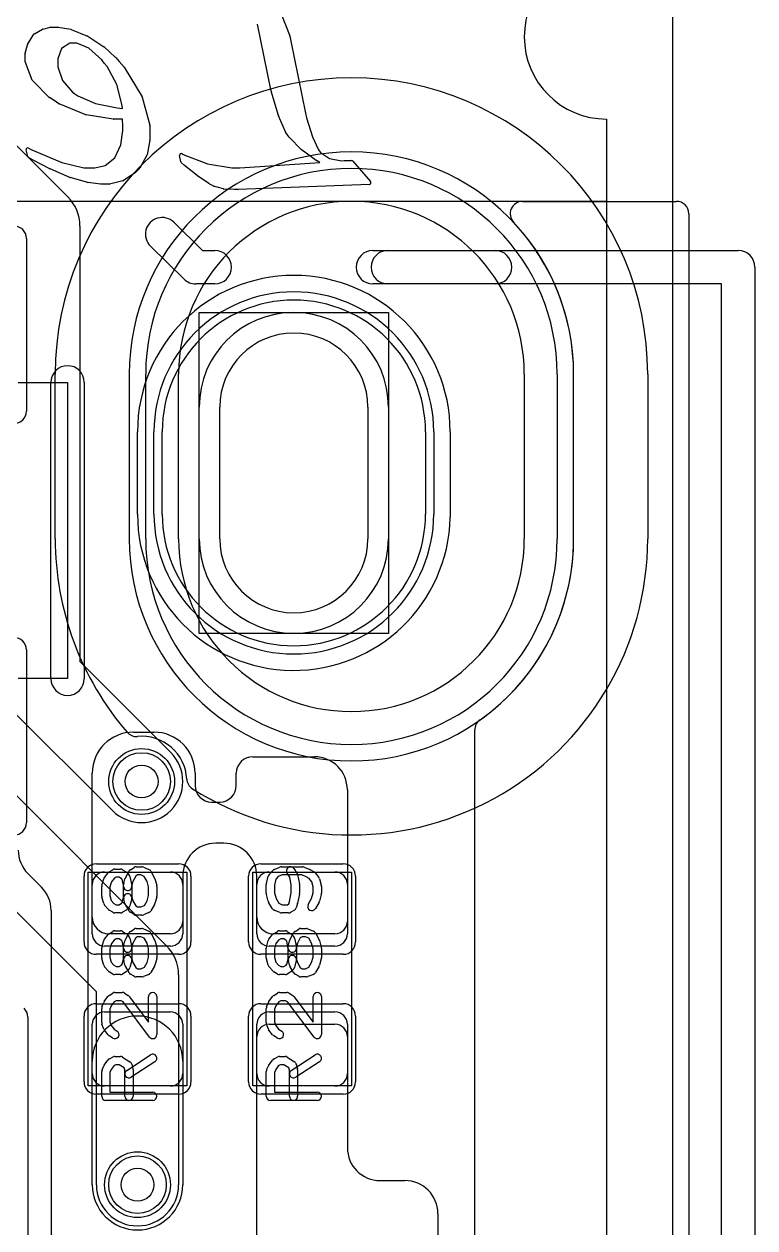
# Model space of a CAD drawing. Extents: x -1 to 20.9, y -0.5 to 20.
# Drawn here: x 16.46 to 20.9, y 8.26 to 15.58 of the extents above; entities that cross this region are included whole.
import ezdxf

# ---------------------------------------------------------------- set-up
doc = ezdxf.new("R2010")
doc.units = 0
for name, color, linetype in [('Hole', 1, 'CONTINUOUS'), ('L1', 3, 'CONTINUOUS'), ('L4', 3, 'CONTINUOUS'), ('MetalMask-A', 176, 'CONTINUOUS'), ('MetalMask-B', 176, 'CONTINUOUS'), ('Outline', 7, 'CONTINUOUS'), ('PartsArea-A', 111, 'CONTINUOUS'), ('PartsArea-B', 111, 'CONTINUOUS'), ('PartsSilk-A', 221, 'CONTINUOUS'), ('PartsSilk-B', 221, 'CONTINUOUS'), ('Resist-A', 2, 'CONTINUOUS'), ('Resist-B', 2, 'CONTINUOUS'), ('Silk-A', 140, 'CONTINUOUS'), ('Silk-B', 140, 'CONTINUOUS')]:
    doc.layers.add(name, color=color, linetype=linetype)

msp = doc.modelspace()

# ---------------------------------------------------------------- linework, layer by layer
at = {"layer": 'Hole'}
for p, q in [((17.65, 12.45), (17.65, 13.25)), ((18.55, 13.25), (18.55, 12.45))]:
    msp.add_line(p, q, dxfattribs=at)
for centre in [(17.175, 10.975), (17.15, 8.525)]:
    msp.add_circle(centre, 0.1, dxfattribs=at)
for centre, start, end in [((18.1, 13.25), 0, 180), ((18.1, 12.45), 180, 0)]:
    msp.add_arc(centre, 0.45, start, end, dxfattribs=at)
at = {"layer": 'L1'}
for p, q in [((17.4, 12.45), (17.4, 13.45)), ((19.5, 13.45), (19.5, 12.45)), ((17.525, 12.45), (17.525, 13.25)), ((18.675, 13.25), (18.675, 12.45)), ((17.3, 12.6), (17.3, 13.1)), ((18.9, 13.1), (18.9, 12.6)), ((17.125, 11.275), (17.25, 11.275)), ((17.85, 11.125), (18.225, 11.125)), ((16.875, 10.15), (16.875, 11.025)), ((17.5, 11.025), (17.5, 10.95)), ((17.75, 10.95), (17.75, 11.025)), ((18.425, 10.925), (18.425, 10.12497)), ((17.6, 10.85), (17.65, 10.85)), ((17.675, 10.6), (17.625, 10.6)), ((16.48358, 10.41642), (16.56642, 10.33358)), ((16.95, 10.425), (17.35, 10.425)), ((17.425, 10.4), (17.425, 10.12497)), ((17.875, 10.15), (17.875, 10.4)), ((17.95, 10.425), (18.35, 10.425)), ((16.875, 10.05), (16.875, 10.35)), ((17.425, 10.35), (17.425, 10.05)), ((17.875, 10.05), (17.875, 10.35)), ((18.425, 10.35), (18.425, 10.05)), ((16.625, 10.19216), (16.625, 6.825)), ((17.35003, 10.05), (16.975, 10.05)), ((18.35003, 10.05), (17.975, 10.05)), ((17.35, 9.975), (16.95, 9.975)), ((18.35, 9.975), (17.95, 9.975)), ((16.95, 9.575), (17.35, 9.575)), ((17.95, 9.575), (18.35, 9.575)), ((16.875, 9.2), (16.875, 9.5)), ((17.425, 9.5), (17.425, 9.2)), ((17.875, 9.2), (17.875, 9.5)), ((17.94997, 9.5), (18.35003, 9.5)), ((18.425, 9.5), (18.425, 9.2)), ((17.875, 8.175), (17.875, 9.42503)), ((18.425, 9.42503), (18.425, 8.75)), ((16.875, 8.525), (16.875, 9.275)), ((17.425, 9.275), (17.425, 8.525)), ((17.35, 9.125), (16.95, 9.125)), ((18.35, 9.125), (17.95, 9.125)), ((18.625, 8.55), (18.775, 8.55)), ((18.975, 8.35), (18.975, 6.35784))]:
    msp.add_line(p, q, dxfattribs=at)
for centre in [(17.175, 10.975), (17.15, 8.525)]:
    msp.add_circle(centre, 0.2, dxfattribs=at)
for centre, radius, start, end in [((18.45, 13.45), 1.05, 0, 180), ((18.1, 13.1), 0.8, 0, 180), ((18.1, 13.25), 0.575, 0, 180), ((18.1, 12.6), 0.8, 180, 0), ((18.45, 12.45), 1.05, 180, 0), ((18.1, 12.45), 0.575, 180, 0), ((17.125, 11.025), 0.25, 90, 180), ((17.25, 11.025), 0.25, 0, 90), ((17.85, 11.025), 0.1, 90, 180), ((18.225, 10.925), 0.2, 0, 90), ((17.6, 10.95), 0.1, 180, -90), ((17.65, 10.95), 0.1, -90, 0), ((16.625, 10.55784), 0.2, 180, -135), ((17.625, 10.4), 0.2, 90, 180), ((17.675, 10.4), 0.2, 0, 90), ((16.95, 10.35), 0.075, 90, 180), ((17.35, 10.35), 0.075, 0, 90), ((17.95, 10.35), 0.075, 90, 180), ((18.35, 10.35), 0.075, 0, 90), ((16.425, 10.19216), 0.2, 0, 45), ((16.975, 10.15), 0.1, 180, -90), ((17.35003, 10.12497), 0.07497, -90, 0), ((17.975, 10.15), 0.1, 180, -90), ((18.35003, 10.12497), 0.07497, -90, 0), ((16.95, 10.05), 0.075, 180, -90), ((17.35, 10.05), 0.075, -90, 0), ((17.95, 10.05), 0.075, 180, -90), ((18.35, 10.05), 0.075, -90, 0), ((16.95, 9.5), 0.075, 90, 180), ((17.15, 9.275), 0.275, 0, 180), ((17.35, 9.5), 0.075, 0, 90), ((17.95, 9.5), 0.075, 90, 180), ((18.35, 9.5), 0.075, 0, 90), ((17.94997, 9.42503), 0.07497, 90, 180), ((18.35003, 9.42503), 0.07497, 0, 90), ((16.95, 9.2), 0.075, 180, -90), ((17.35, 9.2), 0.075, -90, 0), ((17.95, 9.2), 0.075, 180, -90), ((18.35, 9.2), 0.075, -90, 0), ((18.625, 8.75), 0.2, 180, -90), ((17.15, 8.525), 0.275, 180, 0), ((18.775, 8.35), 0.2, 0, 90)]:
    msp.add_arc(centre, radius, start, end, dxfattribs=at)
at = {"layer": 'L4'}
for p, q in [((16.30178, 14.95178), (16.72678, 14.52678)), ((16.8, 14.35), (16.8, 11.70355)), ((17.525, 12.45), (17.525, 13.25)), ((18.675, 13.25), (18.675, 12.45)), ((17.3, 12.6), (17.3, 13.1)), ((18.9, 13.1), (18.9, 12.6)), ((16.8, 11.70355), (17.35178, 11.15178)), ((15.8, 11.50355), (17.32678, 9.97678)), ((16.99822, 10.79822), (16.37322, 11.42322)), ((16.9, 9.69645), (15.37322, 11.22322)), ((17.4, 9.8), (17.4, 8.525)), ((16.9, 8.525), (16.9, 9.69645)), ((16.48278, 9.54394), (16.48278, 4.5))]:
    msp.add_line(p, q, dxfattribs=at)
for centre in [(17.175, 10.975), (17.15, 8.525)]:
    msp.add_circle(centre, 0.2, dxfattribs=at)
for centre, radius, start, end in [((16.55, 14.35), 0.25, 0, 45), ((18.1, 13.1), 0.8, 0, 180), ((18.1, 13.25), 0.575, 0, 180), ((18.1, 12.6), 0.8, 180, 0), ((18.1, 12.45), 0.575, 180, 0), ((17.175, 10.975), 0.25, -135, 45), ((17.15, 9.8), 0.25, 0, 45), ((16.40778, 9.54394), 0.075, 0, 45), ((17.15, 8.525), 0.25, 180, 0)]:
    msp.add_arc(centre, radius, start, end, dxfattribs=at)
at = {"layer": 'MetalMask-A'}
for p, q in [((16.95, 10.425), (17.35, 10.425)), ((17.95, 10.425), (18.35, 10.425)), ((16.875, 10.05), (16.875, 10.35)), ((17.425, 10.35), (17.425, 10.05)), ((17.875, 10.05), (17.875, 10.35)), ((18.425, 10.35), (18.425, 10.05)), ((17.35, 9.975), (16.95, 9.975)), ((18.35, 9.975), (17.95, 9.975)), ((16.95, 9.575), (17.35, 9.575)), ((17.95, 9.575), (18.35, 9.575)), ((16.875, 9.2), (16.875, 9.5)), ((17.425, 9.5), (17.425, 9.2)), ((17.875, 9.2), (17.875, 9.5)), ((18.425, 9.5), (18.425, 9.2)), ((17.35, 9.125), (16.95, 9.125)), ((18.35, 9.125), (17.95, 9.125))]:
    msp.add_line(p, q, dxfattribs=at)
for centre, start, end in [((16.95, 10.35), 90, 180), ((17.35, 10.35), 0, 90), ((17.95, 10.35), 90, 180), ((18.35, 10.35), 0, 90), ((16.95, 10.05), 180, -90), ((17.35, 10.05), -90, 0), ((17.95, 10.05), 180, -90), ((18.35, 10.05), -90, 0), ((16.95, 9.5), 90, 180), ((17.35, 9.5), 0, 90), ((17.95, 9.5), 90, 180), ((18.35, 9.5), 0, 90), ((16.95, 9.2), 180, -90), ((17.35, 9.2), -90, 0), ((17.95, 9.2), 180, -90), ((18.35, 9.2), -90, 0)]:
    msp.add_arc(centre, 0.075, start, end, dxfattribs=at)
at = {"layer": 'MetalMask-B'}
for p, q in [((17.3, 12.6), (17.3, 13.1)), ((18.9, 13.1), (18.9, 12.6))]:
    msp.add_line(p, q, dxfattribs=at)
for centre, start, end in [((18.1, 13.1), 0, 180), ((18.1, 12.6), 180, 0)]:
    msp.add_arc(centre, 0.8, start, end, dxfattribs=at)
at = {"layer": 'Outline'}
msp.add_line((20, 15), (20, 1), dxfattribs=at)
msp.add_arc((20, 15.5), 0.5, 90, -90, dxfattribs=at)
at = {"layer": 'PartsArea-A'}
for p, q in [((20, 15), (20, 14.5)), ((20, 14.5), (0, 14.5)), ((17.525, 11.875), (17.525, 13.825)), ((17.525, 13.825), (18.675, 13.825)), ((18.675, 13.825), (18.675, 11.875)), ((16.425, 13.4), (16.725, 13.4)), ((16.725, 13.4), (16.725, 11.6)), ((18.675, 11.875), (17.525, 11.875)), ((16.725, 11.6), (16.425, 11.6)), ((16.85, 9.125), (16.85, 10.425)), ((16.85, 10.425), (17.45, 10.425)), ((17.45, 10.425), (17.45, 9.125)), ((17.85, 9.125), (17.85, 10.425)), ((17.85, 10.425), (18.45, 10.425)), ((18.45, 10.425), (18.45, 9.125)), ((17.45, 9.125), (16.85, 9.125)), ((18.45, 9.125), (17.85, 9.125))]:
    msp.add_line(p, q, dxfattribs=at)
msp.add_arc((20, 15.5), 0.5, 90, -90, dxfattribs=at)
at = {"layer": 'PartsArea-B'}
for p, q in [((20.4, 19.4), (20.4, 0.1)), ((20, 15), (20, 14.5)), ((20, 14.5), (0, 14.5))]:
    msp.add_line(p, q, dxfattribs=at)
msp.add_arc((20, 15.5), 0.5, 90, -90, dxfattribs=at)
at = {"layer": 'PartsSilk-A'}
for p, q in [((16.6234, 11.6), (16.6234, 13.4)), ((16.8266, 13.4), (16.8266, 11.6)), ((16.949, 10.39201), (16.97122, 10.41979)), ((16.97749, 10.42537), (16.99971, 10.43926)), ((17.02013, 10.39306), (17.0076, 10.38523)), ((17.01296, 10.44306), (17.0463, 10.44306)), ((17.03913, 10.39306), (17.02013, 10.39306)), ((17.05285, 10.38448), (17.03913, 10.39306)), ((17.05955, 10.43926), (17.08177, 10.42537)), ((17.07609, 10.38815), (17.09831, 10.42982)), ((17.0862, 10.42185), (17.09731, 10.41074)), ((17.10414, 10.39796), (17.11525, 10.3424)), ((17.10713, 10.43926), (17.12935, 10.45314)), ((17.13928, 10.4004), (17.12156, 10.36717)), ((17.14976, 10.40694), (17.13928, 10.4004)), ((17.14259, 10.45694), (17.17593, 10.45694)), ((17.17093, 10.40694), (17.14976, 10.40694)), ((17.1914, 10.39842), (17.17093, 10.40694)), ((17.18554, 10.45502), (17.21887, 10.44114)), ((17.20817, 10.36697), (17.1914, 10.39842)), ((17.23132, 10.42982), (17.25354, 10.38815)), ((17.93316, 10.35467), (17.94427, 10.39912)), ((17.94983, 10.40967), (17.97205, 10.43467)), ((17.98113, 10.44114), (18.01446, 10.45502)), ((18.00563, 10.39718), (17.99129, 10.38104)), ((18.02907, 10.40694), (18.00563, 10.39718)), ((18.02407, 10.45694), (18.1537, 10.45694)), ((18.1487, 10.40694), (18.02907, 10.40694)), ((18.07461, 10.39442), (18.05883, 10.41807)), ((18.08426, 10.34613), (18.07461, 10.39442)), ((18.10043, 10.44581), (18.11895, 10.41804)), ((18.12266, 10.40907), (18.13377, 10.35351)), ((18.17553, 10.39577), (18.1487, 10.40694)), ((18.16331, 10.45502), (18.19665, 10.44114)), ((18.1924, 10.38523), (18.17553, 10.39577)), ((18.20029, 10.43926), (18.22251, 10.42537)), ((18.22878, 10.41979), (18.251, 10.39201)), ((16.93241, 10.27917), (16.93241, 10.3375)), ((16.93337, 10.34437), (16.94448, 10.38326)), ((16.99118, 10.3647), (16.98241, 10.334)), ((16.98241, 10.334), (16.98241, 10.28267)), ((17.0076, 10.38523), (16.99118, 10.3647)), ((17.0566, 10.38074), (17.05285, 10.38448)), ((17.06623, 10.3326), (17.0566, 10.38074)), ((17.06574, 10.27134), (17.06574, 10.34861)), ((17.06658, 10.35505), (17.07399, 10.38283)), ((17.12156, 10.36717), (17.11574, 10.34533)), ((17.11574, 10.34533), (17.11574, 10.26806)), ((17.21759, 10.334), (17.20817, 10.36697)), ((17.21759, 10.28267), (17.21759, 10.334)), ((17.25552, 10.38326), (17.26663, 10.34437)), ((17.26759, 10.3375), (17.26759, 10.27917)), ((17.93241, 10.29583), (17.93241, 10.34861)), ((17.99129, 10.38104), (17.98241, 10.34553)), ((17.98241, 10.34553), (17.98241, 10.29911)), ((18.08426, 10.29831), (18.08426, 10.34613)), ((18.13426, 10.34861), (18.13426, 10.29583)), ((18.20882, 10.3647), (18.1924, 10.38523)), ((18.21759, 10.334), (18.20882, 10.3647)), ((18.21759, 10.29911), (18.21759, 10.334)), ((18.25552, 10.38326), (18.26663, 10.34437)), ((18.26759, 10.3375), (18.26759, 10.29583)), ((16.94448, 10.23341), (16.93337, 10.2723)), ((16.98241, 10.28267), (16.99099, 10.25263)), ((16.99099, 10.25263), (17.00704, 10.23457)), ((17.0572, 10.23932), (17.06574, 10.27134)), ((17.07399, 10.23384), (17.06658, 10.26162)), ((17.1149, 10.26162), (17.10379, 10.21995)), ((17.1149, 10.2745), (17.12147, 10.24986)), ((17.12147, 10.24986), (17.13896, 10.21925)), ((17.19178, 10.22119), (17.20827, 10.25006)), ((17.20827, 10.25006), (17.21759, 10.28267)), ((17.26663, 10.2723), (17.25552, 10.23341)), ((17.94436, 10.24773), (17.93325, 10.28939)), ((17.96903, 10.20288), (17.94681, 10.24177)), ((17.98241, 10.29911), (17.99184, 10.26375)), ((17.99184, 10.26375), (18.00822, 10.23508)), ((18.06946, 10.23146), (18.07386, 10.2463)), ((18.07386, 10.2463), (18.08426, 10.29831)), ((18.13377, 10.29093), (18.12266, 10.23538)), ((18.18755, 10.22768), (18.20816, 10.26375)), ((18.20816, 10.26375), (18.21759, 10.29911)), ((18.25319, 10.24177), (18.23097, 10.20288)), ((18.26675, 10.28939), (18.25564, 10.24773)), ((16.97205, 10.19867), (16.94983, 10.22367)), ((16.99971, 10.18019), (16.97749, 10.19408)), ((17.00704, 10.23457), (17.02013, 10.22639)), ((17.0463, 10.17639), (17.01296, 10.17639)), ((17.02013, 10.22639), (17.03913, 10.22639)), ((17.03913, 10.22639), (17.05285, 10.23497)), ((17.05285, 10.23497), (17.0572, 10.23932)), ((17.08177, 10.19408), (17.05955, 10.18019)), ((17.09866, 10.18899), (17.07644, 10.22788)), ((17.09731, 10.20871), (17.0862, 10.1976)), ((17.12934, 10.1663), (17.10712, 10.18019)), ((17.13896, 10.21925), (17.14976, 10.2125)), ((17.14976, 10.2125), (17.17093, 10.2125)), ((17.17093, 10.2125), (17.19178, 10.22119)), ((17.21888, 10.17831), (17.18555, 10.16442)), ((17.25319, 10.22788), (17.23097, 10.18899)), ((18.01445, 10.17831), (17.98112, 10.1922)), ((18.00822, 10.23508), (18.02907, 10.22639)), ((18.06852, 10.17639), (18.02407, 10.17639)), ((18.02907, 10.22639), (18.06135, 10.22639)), ((18.06135, 10.22639), (18.06946, 10.23146)), ((18.10399, 10.19408), (18.08177, 10.18019)), ((18.12212, 10.23318), (18.11471, 10.20818)), ((17.17593, 10.1625), (17.14259, 10.1625)), ((16.949, 10.01701), (16.97122, 10.04479)), ((16.97749, 10.05037), (16.99971, 10.06426)), ((17.01296, 10.06806), (17.0463, 10.06806)), ((17.05955, 10.06426), (17.08177, 10.05037)), ((17.07609, 10.01315), (17.09831, 10.05482)), ((17.0862, 10.04685), (17.09731, 10.03574)), ((17.10414, 10.02296), (17.11525, 9.9674)), ((17.10713, 10.06426), (17.12935, 10.07814)), ((17.13928, 10.0254), (17.12156, 9.99217)), ((17.14976, 10.03194), (17.13928, 10.0254)), ((17.14259, 10.08194), (17.17593, 10.08194)), ((17.17093, 10.03194), (17.14976, 10.03194)), ((17.1914, 10.02342), (17.17093, 10.03194)), ((17.18554, 10.08002), (17.21887, 10.06614)), ((17.20817, 9.99197), (17.1914, 10.02342)), ((17.23132, 10.05482), (17.25354, 10.01315)), ((17.949, 10.01701), (17.97122, 10.04479)), ((17.97749, 10.05037), (17.99971, 10.06426)), ((18.01296, 10.06806), (18.0463, 10.06806)), ((18.05955, 10.06426), (18.08177, 10.05037)), ((18.07609, 10.01315), (18.09831, 10.05482)), ((18.0862, 10.04685), (18.09731, 10.03574)), ((18.10414, 10.02296), (18.11525, 9.9674)), ((18.10713, 10.06426), (18.12935, 10.07814)), ((18.13928, 10.0254), (18.12156, 9.99217)), ((18.14976, 10.03194), (18.13928, 10.0254)), ((18.14259, 10.08194), (18.17593, 10.08194)), ((18.17093, 10.03194), (18.14976, 10.03194)), ((18.1914, 10.02342), (18.17093, 10.03194)), ((18.18554, 10.08002), (18.21887, 10.06614)), ((18.20817, 9.99197), (18.1914, 10.02342)), ((18.23132, 10.05482), (18.25354, 10.01315)), ((16.93241, 9.90417), (16.93241, 9.9625)), ((16.93337, 9.96937), (16.94448, 10.00826)), ((16.99118, 9.9897), (16.98241, 9.959)), ((16.98241, 9.959), (16.98241, 9.90767)), ((17.0076, 10.01023), (16.99118, 9.9897)), ((17.02013, 10.01806), (17.0076, 10.01023)), ((17.03913, 10.01806), (17.02013, 10.01806)), ((17.05285, 10.00948), (17.03913, 10.01806)), ((17.0566, 10.00574), (17.05285, 10.00948)), ((17.06623, 9.9576), (17.0566, 10.00574)), ((17.06574, 9.89634), (17.06574, 9.97361)), ((17.06658, 9.98005), (17.07399, 10.00783)), ((17.12156, 9.99217), (17.11574, 9.97033)), ((17.11574, 9.97033), (17.11574, 9.89306)), ((17.21759, 9.959), (17.20817, 9.99197)), ((17.21759, 9.90767), (17.21759, 9.959)), ((17.25552, 10.00826), (17.26663, 9.96937)), ((17.26759, 9.9625), (17.26759, 9.90417)), ((17.93241, 9.90417), (17.93241, 9.9625)), ((17.93337, 9.96937), (17.94448, 10.00826)), ((17.99118, 9.9897), (17.98241, 9.959)), ((17.98241, 9.959), (17.98241, 9.90767)), ((18.0076, 10.01023), (17.99118, 9.9897)), ((18.02013, 10.01806), (18.0076, 10.01023)), ((18.03913, 10.01806), (18.02013, 10.01806)), ((18.05285, 10.00948), (18.03913, 10.01806)), ((18.0566, 10.00574), (18.05285, 10.00948)), ((18.06623, 9.9576), (18.0566, 10.00574)), ((18.06574, 9.89634), (18.06574, 9.97361)), ((18.06658, 9.98005), (18.07399, 10.00783)), ((18.12156, 9.99217), (18.11574, 9.97033)), ((18.11574, 9.97033), (18.11574, 9.89306)), ((18.21759, 9.959), (18.20817, 9.99197)), ((18.21759, 9.90767), (18.21759, 9.959)), ((18.25552, 10.00826), (18.26663, 9.96937)), ((18.26759, 9.9625), (18.26759, 9.90417)), ((16.94448, 9.85841), (16.93337, 9.8973)), ((16.98241, 9.90767), (16.99099, 9.87763)), ((16.99099, 9.87763), (17.00704, 9.85957)), ((17.0572, 9.86432), (17.06574, 9.89634)), ((17.07399, 9.85884), (17.06658, 9.88662)), ((17.1149, 9.88662), (17.10379, 9.84495)), ((17.1149, 9.8995), (17.12147, 9.87486)), ((17.12147, 9.87486), (17.13896, 9.84425)), ((17.19178, 9.84619), (17.20827, 9.87506)), ((17.20827, 9.87506), (17.21759, 9.90767)), ((17.26663, 9.8973), (17.25552, 9.85841)), ((17.94448, 9.85841), (17.93337, 9.8973)), ((17.98241, 9.90767), (17.99099, 9.87763)), ((17.99099, 9.87763), (18.00704, 9.85957)), ((18.0572, 9.86432), (18.06574, 9.89634)), ((18.07399, 9.85884), (18.06658, 9.88662)), ((18.1149, 9.88662), (18.10379, 9.84495)), ((18.1149, 9.8995), (18.12147, 9.87486)), ((18.12147, 9.87486), (18.13896, 9.84425)), ((18.19178, 9.84619), (18.20827, 9.87506)), ((18.20827, 9.87506), (18.21759, 9.90767)), ((18.26663, 9.8973), (18.25552, 9.85841)), ((16.97205, 9.82367), (16.94983, 9.84867)), ((16.99971, 9.80519), (16.97749, 9.81908)), ((17.00704, 9.85957), (17.02013, 9.85139)), ((17.02013, 9.85139), (17.03913, 9.85139)), ((17.03913, 9.85139), (17.05285, 9.85997)), ((17.05285, 9.85997), (17.0572, 9.86432)), ((17.08177, 9.81908), (17.05955, 9.80519)), ((17.09866, 9.81399), (17.07644, 9.85288)), ((17.09731, 9.83371), (17.0862, 9.8226)), ((17.12934, 9.7913), (17.10712, 9.80519)), ((17.13896, 9.84425), (17.14976, 9.8375)), ((17.14976, 9.8375), (17.17093, 9.8375)), ((17.17093, 9.8375), (17.19178, 9.84619)), ((17.21888, 9.80331), (17.18555, 9.78942)), ((17.25319, 9.85288), (17.23097, 9.81399)), ((17.97205, 9.82367), (17.94983, 9.84867)), ((17.99971, 9.80519), (17.97749, 9.81908)), ((18.00704, 9.85957), (18.02013, 9.85139)), ((18.02013, 9.85139), (18.03913, 9.85139)), ((18.03913, 9.85139), (18.05285, 9.85997)), ((18.05285, 9.85997), (18.0572, 9.86432)), ((18.08177, 9.81908), (18.05955, 9.80519)), ((18.09866, 9.81399), (18.07644, 9.85288)), ((18.09731, 9.83371), (18.0862, 9.8226)), ((18.12934, 9.7913), (18.10712, 9.80519)), ((18.13896, 9.84425), (18.14976, 9.8375)), ((18.14976, 9.8375), (18.17093, 9.8375)), ((18.17093, 9.8375), (18.19178, 9.84619)), ((18.21888, 9.80331), (18.18555, 9.78942)), ((18.25319, 9.85288), (18.23097, 9.81399)), ((17.0463, 9.80139), (17.01296, 9.80139)), ((17.17593, 9.7875), (17.14259, 9.7875)), ((18.0463, 9.80139), (18.01296, 9.80139)), ((18.17593, 9.7875), (18.14259, 9.7875)), ((16.9483, 9.63831), (16.97052, 9.66887)), ((16.97749, 9.67537), (16.99971, 9.68926)), ((17.01296, 9.69306), (17.05741, 9.69306)), ((17.07066, 9.68926), (17.09288, 9.67537)), ((17.09961, 9.6692), (17.21759, 9.51233)), ((17.21759, 9.51233), (17.21759, 9.66806)), ((17.26759, 9.66806), (17.26759, 9.4375)), ((17.9483, 9.63831), (17.97052, 9.66887)), ((17.97749, 9.67537), (17.99971, 9.68926)), ((18.01296, 9.69306), (18.05741, 9.69306)), ((18.07066, 9.68926), (18.09288, 9.67537)), ((18.09961, 9.6692), (18.21759, 9.51233)), ((18.21759, 9.51233), (18.21759, 9.66806)), ((18.26759, 9.66806), (18.26759, 9.4375)), ((16.93241, 9.50972), (16.93241, 9.59583)), ((16.9342, 9.60511), (16.94531, 9.63289)), ((16.99057, 9.61143), (16.98241, 9.59102)), ((16.98241, 9.59102), (16.98241, 9.51412)), ((17.00811, 9.63554), (16.99057, 9.61143)), ((17.02013, 9.64306), (17.00811, 9.63554)), ((17.05024, 9.64306), (17.02013, 9.64306)), ((17.06244, 9.63543), (17.05024, 9.64306)), ((17.22261, 9.42247), (17.06244, 9.63543)), ((17.93241, 9.50972), (17.93241, 9.59583)), ((17.9342, 9.60511), (17.94531, 9.63289)), ((17.99057, 9.61143), (17.98241, 9.59102)), ((17.98241, 9.59102), (17.98241, 9.51412)), ((18.00811, 9.63554), (17.99057, 9.61143)), ((18.02013, 9.64306), (18.00811, 9.63554)), ((18.05024, 9.64306), (18.02013, 9.64306)), ((18.06244, 9.63543), (18.05024, 9.64306)), ((18.22261, 9.42247), (18.06244, 9.63543)), ((16.98241, 9.51412), (16.99061, 9.49158)), ((17.98241, 9.51412), (17.99061, 9.49158)), ((16.94503, 9.47063), (16.93392, 9.50118)), ((16.97122, 9.43577), (16.949, 9.46355)), ((16.99061, 9.49158), (17.0076, 9.47033)), ((17.0076, 9.47033), (17.02621, 9.4587)), ((17.94503, 9.47063), (17.93392, 9.50118)), ((17.97122, 9.43577), (17.949, 9.46355)), ((17.99061, 9.49158), (18.0076, 9.47033)), ((18.0076, 9.47033), (18.02621, 9.4587)), ((16.99971, 9.4163), (16.97749, 9.43019)), ((17.99971, 9.4163), (17.97749, 9.43019)), ((16.97956, 9.29042), (17.00178, 9.30153)), ((17.01296, 9.30417), (17.0463, 9.30417)), ((17.05955, 9.30037), (17.10399, 9.27259)), ((17.08447, 9.21953), (17.22891, 9.31398)), ((17.97956, 9.29042), (18.00178, 9.30153)), ((18.01296, 9.30417), (18.0463, 9.30417)), ((18.05955, 9.30037), (18.10399, 9.27259)), ((18.08447, 9.21953), (18.22891, 9.31398)), ((16.93456, 9.22265), (16.94567, 9.24765)), ((16.9483, 9.2522), (16.97052, 9.28276)), ((16.99029, 9.22493), (16.98241, 9.2072)), ((17.00737, 9.24843), (16.99029, 9.22493)), ((17.01886, 9.25417), (17.00737, 9.24843)), ((17.03913, 9.25417), (17.01886, 9.25417)), ((17.06913, 9.23542), (17.03913, 9.25417)), ((17.07315, 9.22033), (17.06913, 9.23542)), ((17.07315, 9.0625), (17.07315, 9.22033)), ((17.25627, 9.27214), (17.11183, 9.17769)), ((17.1149, 9.25783), (17.12231, 9.23005)), ((17.12315, 9.22361), (17.12315, 9.0625)), ((17.93456, 9.22265), (17.94567, 9.24765)), ((17.9483, 9.2522), (17.97052, 9.28276)), ((17.99029, 9.22493), (17.98241, 9.2072)), ((18.00737, 9.24843), (17.99029, 9.22493)), ((18.01886, 9.25417), (18.00737, 9.24843)), ((18.03913, 9.25417), (18.01886, 9.25417)), ((18.06913, 9.23542), (18.03913, 9.25417)), ((18.07315, 9.22033), (18.06913, 9.23542)), ((18.07315, 9.0625), (18.07315, 9.22033)), ((18.25627, 9.27214), (18.11183, 9.17769)), ((18.1149, 9.25783), (18.12231, 9.23005)), ((18.12315, 9.22361), (18.12315, 9.0625)), ((16.93241, 9.0625), (16.93241, 9.2125)), ((16.98241, 9.2072), (16.98241, 9.0875)), ((17.93241, 9.0625), (17.93241, 9.2125)), ((17.98241, 9.2072), (17.98241, 9.0875)), ((16.98241, 9.0875), (17.24259, 9.0875)), ((17.98241, 9.0875), (18.24259, 9.0875)), ((17.24259, 9.0375), (16.95741, 9.0375)), ((18.24259, 9.0375), (17.95741, 9.0375))]:
    msp.add_line(p, q, dxfattribs=at)
for centre, radius, start, end in [((16.725, 13.4), 0.1016, 0, 180), ((16.725, 11.6), 0.1016, 180, 0), ((16.96852, 10.37639), 0.025, 141.333033, 164.051456), ((16.99074, 10.40417), 0.025, 122.005383, 141.333033), ((17.01296, 10.41806), 0.025, 90, 122.005383), ((17.0463, 10.41806), 0.025, 57.994617, 90), ((17.09815, 10.37639), 0.025, 151.938299, 165.064732), ((17.06852, 10.40417), 0.025, 45, 57.994617), ((17.07963, 10.39306), 0.025, 11.305437, 45), ((17.12037, 10.41806), 0.025, 121.985944, 151.931795), ((17.14259, 10.43194), 0.025, 90, 121.991474), ((17.17593, 10.43194), 0.025, 67.394238, 90), ((17.20926, 10.41806), 0.025, 28.061701, 67.391122), ((17.23148, 10.37639), 0.025, 15.948544, 28.068205), ((17.96852, 10.39306), 0.025, 138.372169, 165.96679), ((17.99074, 10.41806), 0.025, 112.605762, 138.369306), ((18.02407, 10.43194), 0.025, 90, 112.608878), ((18.07963, 10.43194), 0.025, 33.696424, -146.300411), ((18.09815, 10.40417), 0.025, 11.305437, 33.699589), ((18.1537, 10.43194), 0.025, 67.394238, 90), ((18.18704, 10.41806), 0.025, 57.994617, 67.397221), ((18.20926, 10.40417), 0.025, 38.666967, 57.989981), ((18.23148, 10.37639), 0.025, 15.948544, 38.654777), ((16.95741, 10.3375), 0.025, 164.051456, 180), ((17.09074, 10.34861), 0.025, 165.074487, 180), ((17.09074, 10.3375), 0.025, -168.694563, 11.307949), ((17.24259, 10.3375), 0.025, 0, 15.94345), ((17.95741, 10.34861), 0.025, 165.969316, 180), ((18.10926, 10.34861), 0.025, 0, 11.307949), ((18.24259, 10.3375), 0.025, 0, 15.94345), ((16.95741, 10.27917), 0.025, 180, -164.051456), ((17.09074, 10.26806), 0.025, 14.925513, -165.064732), ((17.09074, 10.26806), 0.025, -14.925513, 0), ((17.24259, 10.27917), 0.025, -15.948544, 0), ((17.95741, 10.29583), 0.025, 180, -165.067727), ((17.96852, 10.25417), 0.025, -165.074487, -150.258292), ((18.10926, 10.29583), 0.025, -11.305437, 0), ((18.23148, 10.25417), 0.025, -29.733511, -14.932273), ((18.24259, 10.29583), 0.025, -14.925513, 0), ((16.96852, 10.24028), 0.025, -164.051456, -138.37217), ((16.99074, 10.21528), 0.025, -138.372169, -122.005383), ((17.01296, 10.20139), 0.025, -122.005383, -90), ((17.0463, 10.20139), 0.025, -90, -57.994617), ((17.09815, 10.24028), 0.025, -165.074487, -150.258292), ((17.06852, 10.21528), 0.025, -57.994617, -45), ((17.07963, 10.22639), 0.025, -45, -14.925513), ((17.12037, 10.20139), 0.025, -150.266489, -122.010019), ((17.20926, 10.20139), 0.025, -67.373085, -29.741708), ((17.23148, 10.24028), 0.025, -29.733511, -15.94345), ((17.99074, 10.21528), 0.025, -150.266489, -112.623527), ((18.02407, 10.20139), 0.025, -112.626915, -90), ((18.06852, 10.20139), 0.025, -90, -57.989981), ((18.09074, 10.21528), 0.025, -57.994617, -16.509823), ((18.09815, 10.24028), 0.025, -16.499478, -11.309932), ((18.20926, 10.21528), 0.025, 150.266489, -29.741708), ((17.14259, 10.1875), 0.025, -122.005383, -90), ((17.17593, 10.1875), 0.025, -90, -67.376473), ((16.99074, 10.02917), 0.025, 122.005383, 141.333033), ((17.01296, 10.04306), 0.025, 90, 122.005383), ((17.0463, 10.04306), 0.025, 57.994617, 90), ((17.06852, 10.02917), 0.025, 45, 57.994617), ((17.07963, 10.01806), 0.025, 11.305437, 45), ((17.12037, 10.04306), 0.025, 121.985944, 151.931795), ((17.14259, 10.05694), 0.025, 90, 121.991474), ((17.17593, 10.05694), 0.025, 67.394238, 90), ((17.20926, 10.04306), 0.025, 28.061701, 67.391122), ((17.99074, 10.02917), 0.025, 122.005383, 141.333033), ((18.01296, 10.04306), 0.025, 90, 122.005383), ((18.0463, 10.04306), 0.025, 57.994617, 90), ((18.06852, 10.02917), 0.025, 45, 57.994617), ((18.07963, 10.01806), 0.025, 11.305437, 45), ((18.12037, 10.04306), 0.025, 121.985944, 151.931795), ((18.14259, 10.05694), 0.025, 90, 121.991474), ((18.17593, 10.05694), 0.025, 67.394238, 90), ((18.20926, 10.04306), 0.025, 28.061701, 67.391122), ((16.95741, 9.9625), 0.025, 164.051456, 180), ((16.96852, 10.00139), 0.025, 141.333033, 164.051456), ((17.09074, 9.97361), 0.025, 165.074487, 180), ((17.09074, 9.9625), 0.025, -168.694563, 11.307949), ((17.09815, 10.00139), 0.025, 151.938299, 165.064732), ((17.23148, 10.00139), 0.025, 15.948544, 28.068205), ((17.24259, 9.9625), 0.025, 0, 15.94345), ((17.95741, 9.9625), 0.025, 164.051456, 180), ((17.96852, 10.00139), 0.025, 141.333033, 164.051456), ((18.09074, 9.97361), 0.025, 165.074487, 180), ((18.09074, 9.9625), 0.025, -168.694563, 11.307949), ((18.09815, 10.00139), 0.025, 151.938299, 165.064732), ((18.23148, 10.00139), 0.025, 15.948544, 28.068205), ((18.24259, 9.9625), 0.025, 0, 15.94345), ((16.95741, 9.90417), 0.025, 180, -164.051456), ((17.09074, 9.89306), 0.025, 14.925513, -165.064732), ((17.09074, 9.89306), 0.025, -14.925513, 0), ((17.24259, 9.90417), 0.025, -15.948544, 0), ((17.95741, 9.90417), 0.025, 180, -164.051456), ((18.09074, 9.89306), 0.025, 14.925513, -165.064732), ((18.09074, 9.89306), 0.025, -14.925513, 0), ((18.24259, 9.90417), 0.025, -15.948544, 0), ((16.96852, 9.86528), 0.025, -164.051456, -138.37217), ((16.99074, 9.84028), 0.025, -138.372169, -122.005383), ((17.01296, 9.82639), 0.025, -122.005383, -90), ((17.0463, 9.82639), 0.025, -90, -57.994617), ((17.09815, 9.86528), 0.025, -165.074487, -150.258292), ((17.06852, 9.84028), 0.025, -57.994617, -45), ((17.07963, 9.85139), 0.025, -45, -14.925513), ((17.12037, 9.82639), 0.025, -150.266489, -122.010019), ((17.20926, 9.82639), 0.025, -67.373085, -29.741708), ((17.23148, 9.86528), 0.025, -29.733511, -15.94345), ((17.96852, 9.86528), 0.025, -164.051456, -138.37217), ((17.99074, 9.84028), 0.025, -138.372169, -122.005383), ((18.01296, 9.82639), 0.025, -122.005383, -90), ((18.0463, 9.82639), 0.025, -90, -57.994617), ((18.09815, 9.86528), 0.025, -165.074487, -150.258292), ((18.06852, 9.84028), 0.025, -57.994617, -45), ((18.07963, 9.85139), 0.025, -45, -14.925513), ((18.12037, 9.82639), 0.025, -150.266489, -122.010019), ((18.20926, 9.82639), 0.025, -67.373085, -29.741708), ((18.23148, 9.86528), 0.025, -29.733511, -15.94345), ((17.14259, 9.8125), 0.025, -122.005383, -90), ((17.17593, 9.8125), 0.025, -90, -67.376473), ((18.14259, 9.8125), 0.025, -122.005383, -90), ((18.17593, 9.8125), 0.025, -90, -67.376473), ((16.99074, 9.65417), 0.025, 122.005383, 143.979316), ((17.01296, 9.66806), 0.025, 90, 122.010019), ((17.05741, 9.66806), 0.025, 57.994617, 90), ((17.07963, 9.65417), 0.025, 36.952397, 57.989981), ((17.24259, 9.66806), 0.025, 0, 180), ((17.99074, 9.65417), 0.025, 122.005383, 143.979316), ((18.01296, 9.66806), 0.025, 90, 122.010019), ((18.05741, 9.66806), 0.025, 57.994617, 90), ((18.07963, 9.65417), 0.025, 36.952397, 57.989981), ((18.24259, 9.66806), 0.025, 0, 180), ((16.95741, 9.59583), 0.025, 158.207103, 180), ((16.96852, 9.62361), 0.025, 143.982737, 158.202147), ((17.95741, 9.59583), 0.025, 158.207103, 180), ((17.96852, 9.62361), 0.025, 143.982737, 158.202147), ((16.95741, 9.50972), 0.025, 180, -160.015388), ((17.95741, 9.50972), 0.025, 180, -160.015388), ((16.96852, 9.47917), 0.025, -160.02081, -141.345223), ((17.01296, 9.4375), 0.025, -122.005383, 57.989981), ((17.24259, 9.4375), 0.025, -143.047603, 0), ((17.96852, 9.47917), 0.025, -160.02081, -141.345223), ((18.01296, 9.4375), 0.025, -122.005383, 57.989981), ((18.24259, 9.4375), 0.025, -143.047603, 0), ((16.99074, 9.45139), 0.025, -141.333033, -122.010019), ((17.99074, 9.45139), 0.025, -141.333033, -122.010019), ((16.99074, 9.26806), 0.025, 116.565051, 143.979316), ((17.01296, 9.27917), 0.025, 90, 116.565051), ((17.0463, 9.27917), 0.025, 57.994617, 90), ((17.24259, 9.29306), 0.025, -56.818537, 123.180863), ((17.99074, 9.26806), 0.025, 116.565051, 143.979316), ((18.01296, 9.27917), 0.025, 90, 116.565051), ((18.0463, 9.27917), 0.025, 57.994617, 90), ((18.24259, 9.29306), 0.025, -56.818537, 123.180863), ((16.95741, 9.2125), 0.025, 156.049145, 180), ((16.96852, 9.2375), 0.025, 143.982737, 156.039637), ((17.09815, 9.19861), 0.025, 123.181463, -56.819137), ((17.09074, 9.25139), 0.025, 14.925513, 57.989981), ((17.09815, 9.22361), 0.025, 0, 14.935268), ((17.95741, 9.2125), 0.025, 156.049145, 180), ((17.96852, 9.2375), 0.025, 143.982737, 156.039637), ((18.09815, 9.19861), 0.025, 123.181463, -56.819137), ((18.09074, 9.25139), 0.025, 14.925513, 57.989981), ((18.09815, 9.22361), 0.025, 0, 14.935268), ((17.24259, 9.0625), 0.025, -90, 90), ((18.24259, 9.0625), 0.025, -90, 90), ((16.95741, 9.0625), 0.025, 180, -90), ((17.09815, 9.0625), 0.025, 180, 0), ((17.95741, 9.0625), 0.025, 180, -90), ((18.09815, 9.0625), 0.025, 180, 0)]:
    msp.add_arc(centre, radius, start, end, dxfattribs=at)
at = {"layer": 'PartsSilk-B'}
for p, q in [((18.01815, 15.64871), (18.07521, 15.50639)), ((16.50943, 15.50056), (16.51511, 15.50901)), ((16.51623, 15.51039), (16.5226, 15.51696)), ((16.52479, 15.51867), (16.57242, 15.54608)), ((16.57499, 15.54712), (16.62195, 15.55883)), ((16.62437, 15.55913), (16.66522, 15.55913)), ((16.66696, 15.55898), (16.7442, 15.54532)), ((16.74615, 15.54476), (16.84712, 15.50463)), ((17.95921, 15.18034), (17.87902, 15.57709)), ((16.46813, 15.40082), (16.4817, 15.45019)), ((16.4826, 15.4524), (16.50898, 15.49984)), ((16.73979, 15.46033), (16.68836, 15.42934)), ((16.7815, 15.46033), (16.73979, 15.46033)), ((16.85519, 15.43015), (16.7815, 15.46033)), ((16.84897, 15.50366), (16.94602, 15.43904)), ((16.94722, 15.4381), (17.01701, 15.3744)), ((18.07574, 15.5046), (18.08172, 15.47423)), ((18.08172, 15.47423), (18.17076, 15.03533)), ((16.46777, 15.34698), (16.46777, 15.39817)), ((16.68836, 15.42934), (16.66534, 15.36542)), ((16.66534, 15.36542), (16.66534, 15.31679)), ((16.93291, 15.35964), (16.85519, 15.43015)), ((17.01777, 15.37362), (17.03837, 15.35025)), ((16.51087, 15.23549), (16.46846, 15.34332)), ((16.66534, 15.31679), (16.69491, 15.23485)), ((16.94828, 15.33951), (16.93291, 15.35964)), ((16.96477, 15.31848), (16.94836, 15.33941)), ((17.0236, 15.20915), (16.96477, 15.31848)), ((17.03837, 15.35025), (17.06886, 15.31622)), ((17.06999, 15.31469), (17.17776, 15.13506)), ((16.61286, 15.13168), (16.51309, 15.2321)), ((16.69491, 15.23485), (16.75435, 15.1632)), ((16.75435, 15.1632), (16.76926, 15.15267)), ((16.76926, 15.15267), (16.78662, 15.14046)), ((17.05511, 15.09079), (17.0236, 15.20915)), ((17.96763, 15.14893), (17.95935, 15.17972)), ((18.00578, 15.02079), (17.96771, 15.14868)), ((16.64268, 15.11202), (16.6145, 15.13035)), ((16.67292, 15.09258), (16.64272, 15.112)), ((16.83601, 15.02626), (16.67458, 15.09172)), ((16.78662, 15.14046), (16.89379, 15.09399)), ((16.89379, 15.09399), (17.02744, 15.06751)), ((17.05793, 15.06518), (17.05511, 15.09079)), ((17.17883, 15.13253), (17.22481, 14.96293)), ((17.00312, 14.99944), (16.8382, 15.02565)), ((17.05945, 14.99932), (17.00469, 14.99932)), ((17.02744, 15.06751), (17.05793, 15.06518)), ((17.06052, 14.9597), (17.05945, 14.99932)), ((18.04854, 14.92246), (18.00619, 15.01965)), ((18.17076, 15.03533), (18.17652, 15.00719)), ((18.17652, 15.00719), (18.21256, 14.89296)), ((17.04866, 14.84369), (17.06052, 14.93075)), ((17.06052, 14.93075), (17.06052, 14.9597)), ((17.22516, 14.96031), (17.22516, 14.87446)), ((17.22498, 14.87258), (17.20784, 14.78298)), ((18.05944, 14.90598), (18.04942, 14.92086)), ((18.07213, 14.88976), (18.05986, 14.9054)), ((18.14404, 14.81537), (18.07281, 14.88898)), ((18.21256, 14.89296), (18.24805, 14.81642)), ((16.4827, 14.77295), (16.47311, 14.81257)), ((16.48766, 14.82367), (16.50739, 14.81279)), ((16.50739, 14.81279), (16.69017, 14.73588)), ((17.01288, 14.76393), (17.04866, 14.84369)), ((17.20677, 14.78003), (17.16341, 14.70156)), ((17.4137, 14.73942), (17.4059, 14.77927)), ((17.42097, 14.7897), (17.42814, 14.78527)), ((17.42814, 14.78527), (17.57606, 14.72763)), ((18.2357, 14.74861), (18.14535, 14.81423)), ((18.24805, 14.81642), (18.25357, 14.80689)), ((18.25357, 14.80689), (18.26154, 14.79712)), ((18.26154, 14.79712), (18.31674, 14.7611)), ((16.51643, 14.74975), (16.48738, 14.76666)), ((16.61764, 14.69696), (16.51684, 14.74952)), ((16.69017, 14.73588), (16.82484, 14.70294)), ((16.82484, 14.70294), (16.89059, 14.70294)), ((16.89059, 14.70294), (16.95323, 14.71788)), ((16.95323, 14.71788), (17.01288, 14.76393)), ((17.43584, 14.71826), (17.41716, 14.73361)), ((17.52263, 14.64934), (17.43597, 14.71816)), ((17.57606, 14.72763), (17.72271, 14.70294)), ((17.72271, 14.70294), (17.77148, 14.70294)), ((17.77148, 14.70294), (18.25872, 14.73588)), ((18.25872, 14.73588), (18.23677, 14.74793)), ((18.31674, 14.7611), (18.38891, 14.74683)), ((18.38893, 14.74682), (18.40521, 14.74772)), ((18.40576, 14.74773), (18.45122, 14.74773)), ((18.45879, 14.74427), (18.56624, 14.61985)), ((16.73885, 14.64556), (16.61836, 14.69662)), ((16.849, 14.61465), (16.74006, 14.64514)), ((17.13534, 14.67295), (17.06426, 14.62594)), ((17.149, 14.68753), (17.13723, 14.67457)), ((17.16145, 14.69906), (17.149, 14.68753)), ((17.58714, 14.60588), (17.52327, 14.64887)), ((16.92463, 14.60424), (16.85034, 14.61437)), ((16.97733, 14.60415), (16.92598, 14.60415)), ((17.06114, 14.62458), (16.97973, 14.60444)), ((17.59807, 14.60056), (17.58842, 14.60515)), ((17.60944, 14.59385), (17.59807, 14.60056)), ((17.67171, 14.57529), (17.61171, 14.59287)), ((17.73843, 14.57123), (17.67395, 14.57491)), ((17.7605, 14.57121), (17.739, 14.57121)), ((18.55907, 14.60332), (17.7609, 14.57122)), ((17.37071, 14.37273), (17.54549, 14.2016)), ((17.43295, 14.02741), (17.22855, 14.22755)), ((17.54549, 14.2016), (17.61912, 14.2016)), ((18.58088, 14.2016), (20.8, 14.2016)), ((20.9016, 14.1), (20.9016, 3.1)), ((17.61912, 13.9984), (17.50403, 13.9984)), ((20.6984, 13.9984), (18.58088, 13.9984)), ((20.6984, 3.2016), (20.6984, 13.9984))]:
    msp.add_line(p, q, dxfattribs=at)
for centre, radius, start, end in [((16.52341, 15.50343), 0.01, 135.891376, 146.080349), ((16.52978, 15.51), 0.01, 119.922487, 135.882585), ((16.57741, 15.53741), 0.01, 103.994584, 119.9227), ((16.62437, 15.54913), 0.01, 90, 104.005441), ((16.66522, 15.54913), 0.01, 79.982066, 90), ((16.74246, 15.53547), 0.01, 68.33696, 79.968627), ((17.88882, 15.57907), 0.01, -168.926129, -168.577679), ((16.49134, 15.44754), 0.01, 150.923136, 164.62981), ((16.51772, 15.49498), 0.01, 146.055498, 150.918947), ((16.84343, 15.49534), 0.01, 56.341728, 68.324666), ((16.94048, 15.43072), 0.01, 47.5952, 56.345137), ((18.06593, 15.50267), 0.01, 11.130111, 21.843977), ((16.47777, 15.39817), 0.01, 164.629275, 180), ((17.01027, 15.36701), 0.01, 41.390802, 47.609918), ((16.47777, 15.34698), 0.01, 180, -158.531077), ((16.95623, 15.34558), 0.01, -142.637469, -141.900713), ((17.06141, 15.30955), 0.01, 30.924459, 41.863048), ((16.52018, 15.23915), 0.01, -158.538936, -135.186171), ((17.96901, 15.18232), 0.01, -168.577679, -164.935766), ((17.97729, 15.15153), 0.01, -164.935766, -163.432533), ((16.61995, 15.13873), 0.01, -135.162081, -123.043954), ((16.64813, 15.12041), 0.01, -123.007062, -122.739059), ((16.67834, 15.10099), 0.01, -122.800601, -112.071751), ((17.16918, 15.12992), 0.01, 15.134475, 30.960961), ((16.83977, 15.03553), 0.01, -112.077942, -99.030381), ((17.00469, 15.00932), 0.01, -99.029199, -90), ((18.01536, 15.02364), 0.01, -163.432533, -156.485443), ((17.21516, 14.96031), 0.01, 0, 15.168839), ((18.05771, 14.92645), 0.01, -156.485443, -146.00796), ((17.21516, 14.87446), 0.01, -10.83791, 0), ((18.06773, 14.91157), 0.01, -146.00796, -141.903915), ((18.08, 14.89593), 0.01, -141.903915, -135.972395), ((16.48283, 14.81492), 0.01, 61.101302, -166.397194), ((17.19802, 14.78486), 0.01, -28.898698, -10.830501), ((17.41571, 14.78119), 0.01, 58.27994, -168.926129), ((18.15123, 14.82232), 0.01, -135.972395, -126.010525), ((16.49241, 14.7753), 0.01, -166.394962, -120.21397), ((16.52146, 14.75839), 0.01, -120.206934, -117.539046), ((17.42351, 14.74134), 0.01, -168.926129, -129.402241), ((17.44219, 14.72599), 0.01, -129.402241, -128.462947), ((18.24158, 14.7567), 0.01, -126.010525, -118.743036), ((18.38892, 14.74683), 0.00001, 180, -45), ((18.40576, 14.73771), 0.01002, 90, 93.144957), ((18.45122, 14.73773), 0.01, 40.824935, 90), ((16.62226, 14.70583), 0.01, -117.513061, -112.967043), ((16.74275, 14.65477), 0.01, -112.950363, -105.634099), ((17.12983, 14.68129), 0.01, -56.548399, -42.234655), ((17.15466, 14.7064), 0.01, -47.229071, -28.924112), ((17.52885, 14.65717), 0.01, -128.462947, -123.912513), ((16.85169, 14.62428), 0.01, -105.60693, -97.762779), ((16.92598, 14.61415), 0.01, -97.757426, -90), ((16.97733, 14.61415), 0.01, -90, -76.105856), ((17.05874, 14.63428), 0.01, -76.102824, -56.521949), ((17.59272, 14.61418), 0.01, -123.912513, -115.463345), ((17.61452, 14.60247), 0.01001, -120.511999, -106.315193), ((17.67452, 14.58489), 0.01, -106.315193, -93.268853), ((17.739, 14.58121), 0.01, -93.268853, -90), ((17.7605, 14.58121), 0.01, -90, -87.707099), ((18.55867, 14.61331), 0.01, -87.7071, 40.824935), ((17.29963, 14.30014), 0.1016, 45.602168, -134.39667), ((17.61912, 14.1), 0.1016, -90, 90), ((18.58088, 14.1), 0.1016, 90, -90), ((20.8, 14.1), 0.1016, 0, 90), ((17.50403, 14.1), 0.1016, -134.397832, -90)]:
    msp.add_arc(centre, radius, start, end, dxfattribs=at)
at = {"layer": 'Resist-A'}
for p, q in [((16.475, 14.275), (16.475, 13.225)), ((17.2, 12.45), (17.2, 13.45)), ((19.7, 13.45), (19.7, 12.45)), ((17.525, 12.45), (17.525, 13.25)), ((18.675, 13.25), (18.675, 12.45)), ((17.25, 12.6), (17.25, 13.1)), ((18.95, 13.1), (18.95, 12.6)), ((16.475, 11.775), (16.475, 10.725)), ((16.9, 10.475), (17.4, 10.475)), ((17.9, 10.475), (18.4, 10.475)), ((16.825, 10), (16.825, 10.4)), ((17.475, 10.4), (17.475, 10)), ((17.825, 10), (17.825, 10.4)), ((18.475, 10.4), (18.475, 10)), ((17.4, 9.925), (16.9, 9.925)), ((18.4, 9.925), (17.9, 9.925)), ((16.9, 9.625), (17.4, 9.625)), ((17.9, 9.625), (18.4, 9.625)), ((16.825, 9.15), (16.825, 9.55)), ((17.475, 9.55), (17.475, 9.15)), ((17.825, 9.15), (17.825, 9.55)), ((18.475, 9.55), (18.475, 9.15)), ((17.4, 9.075), (16.9, 9.075)), ((18.4, 9.075), (17.9, 9.075))]:
    msp.add_line(p, q, dxfattribs=at)
for centre in [(17.175, 10.975), (17.15, 8.525)]:
    msp.add_circle(centre, 0.175, dxfattribs=at)
for centre, radius, start, end in [((18.45, 13.45), 1.25, 0, 180), ((16.4, 14.275), 0.075, 0, 90), ((18.1, 13.1), 0.85, 0, 180), ((18.1, 13.25), 0.575, 0, 180), ((16.4, 13.225), 0.075, -90, 0), ((18.1, 12.6), 0.85, 180, 0), ((18.45, 12.45), 1.25, 180, 0), ((18.1, 12.45), 0.575, 180, 0), ((16.4, 11.775), 0.075, 0, 90), ((16.4, 10.725), 0.075, -90, 0), ((16.9, 10.4), 0.075, 90, 180), ((17.4, 10.4), 0.075, 0, 90), ((17.9, 10.4), 0.075, 90, 180), ((18.4, 10.4), 0.075, 0, 90), ((16.9, 10), 0.075, 180, -90), ((17.4, 10), 0.075, -90, 0), ((17.9, 10), 0.075, 180, -90), ((18.4, 10), 0.075, -90, 0), ((16.9, 9.55), 0.075, 90, 180), ((17.4, 9.55), 0.075, 0, 90), ((17.9, 9.55), 0.075, 90, 180), ((18.4, 9.55), 0.075, 0, 90), ((16.9, 9.15), 0.075, 180, -90), ((17.4, 9.15), 0.075, -90, 0), ((17.9, 9.15), 0.075, 180, -90), ((18.4, 9.15), 0.075, -90, 0)]:
    msp.add_arc(centre, radius, start, end, dxfattribs=at)
at = {"layer": 'Resist-B'}
for p, q in [((17.525, 12.45), (17.525, 13.25)), ((18.675, 13.25), (18.675, 12.45)), ((17.15, 12.6), (17.15, 13.1)), ((17.25, 12.6), (17.25, 13.1)), ((18.95, 13.1), (18.95, 12.6)), ((19.05, 13.1), (19.04979, 12.58082))]:
    msp.add_line(p, q, dxfattribs=at)
for centre in [(17.175, 10.975), (17.15, 8.525)]:
    msp.add_circle(centre, 0.175, dxfattribs=at)
for centre, radius, start, end in [((18.1, 13.1), 0.95, 0, 180), ((18.1, 13.1), 0.85, 0, 180), ((18.1, 13.25), 0.575, 0, 180), ((18.1, 12.6), 0.95, 180, -1.253976), ((18.1, 12.6), 0.85, 180, 0), ((18.97479, 12.58085), 0.075, -1.253002, -0.022918), ((18.1, 12.45), 0.575, 180, 0)]:
    msp.add_arc(centre, radius, start, end, dxfattribs=at)
at = {"layer": 'Silk-A'}
for p, q in [((19.48975, 14.49939), (20.42495, 14.49995)), ((20.5, 14.42495), (20.5, -0.425)), ((16.6234, 11.6), (16.6234, 13.4)), ((16.65, 12.45), (16.65, 13.45)), ((16.8266, 13.4), (16.8266, 11.6)), ((17.1, 13.45), (17.1, 12.45)), ((19.8, 12.45), (19.8, 13.45)), ((19.8, 12.45), (19.8, 13.45)), ((20.25, 13.45), (20.25, 12.45)), ((19.2, 5.7619), (19.2, 11.2881))]:
    msp.add_line(p, q, dxfattribs=at)
for centre, radius, start, end in [((18.45, 13.45), 1.8, 0, 180), ((18.45, 13.45), 1.35, 0, 180), ((19.4898, 14.42439), 0.075, 90.038197, -136.863982), ((20.425, 14.42495), 0.075, 0, 90.034596), ((18.45, 13.45), 1.35, 0, 43.140218), ((16.725, 13.4), 0.1016, 0, 180), ((18.45, 12.45), 1.8, 180, -139.232188), ((18.45, 12.45), 1.35, 180, 0), ((18.45, 12.45), 1.8, -122.448439, 0), ((18.45, 12.45), 1.35, -54.623359, 0), ((16.725, 11.6), 0.1016, 180, 0), ((19.275, 11.2881), 0.075, 125.37251, 180), ((17.14355, 11.32358), 0.075, -139.233801, -84.843615), ((17.175, 10.975), 0.275, 3.164344, 95.155194), ((17.52447, 10.99432), 0.075, -176.835848, -122.448341)]:
    msp.add_arc(centre, radius, start, end, dxfattribs=at)
at = {"layer": 'Silk-B'}
for p, q in [((18.01815, 15.64871), (18.07521, 15.50639)), ((16.50943, 15.50056), (16.51511, 15.50901)), ((16.51623, 15.51039), (16.5226, 15.51696)), ((16.52479, 15.51867), (16.57242, 15.54608)), ((16.57499, 15.54712), (16.62195, 15.55883)), ((16.62437, 15.55913), (16.66522, 15.55913)), ((16.66696, 15.55898), (16.7442, 15.54532)), ((16.74615, 15.54476), (16.84712, 15.50463)), ((17.95921, 15.18034), (17.87902, 15.57709)), ((16.46813, 15.40082), (16.4817, 15.45019)), ((16.4826, 15.4524), (16.50898, 15.49984)), ((16.73979, 15.46033), (16.68836, 15.42934)), ((16.7815, 15.46033), (16.73979, 15.46033)), ((16.85519, 15.43015), (16.7815, 15.46033)), ((16.84897, 15.50366), (16.94602, 15.43904)), ((16.94722, 15.4381), (17.01701, 15.3744)), ((18.07574, 15.5046), (18.08172, 15.47423)), ((18.08172, 15.47423), (18.17076, 15.03533)), ((16.46777, 15.34698), (16.46777, 15.39817)), ((16.68836, 15.42934), (16.66534, 15.36542)), ((16.66534, 15.36542), (16.66534, 15.31679)), ((16.93291, 15.35964), (16.85519, 15.43015)), ((17.01777, 15.37362), (17.03837, 15.35025)), ((16.51087, 15.23549), (16.46846, 15.34332)), ((16.66534, 15.31679), (16.69491, 15.23485)), ((16.94828, 15.33951), (16.93291, 15.35964)), ((16.96477, 15.31848), (16.94836, 15.33941)), ((17.0236, 15.20915), (16.96477, 15.31848)), ((17.03837, 15.35025), (17.06886, 15.31622)), ((17.06999, 15.31469), (17.17776, 15.13506)), ((16.61286, 15.13168), (16.51309, 15.2321)), ((16.69491, 15.23485), (16.75435, 15.1632)), ((16.75435, 15.1632), (16.76926, 15.15267)), ((16.76926, 15.15267), (16.78662, 15.14046)), ((17.05511, 15.09079), (17.0236, 15.20915)), ((17.96763, 15.14893), (17.95935, 15.17972)), ((18.00578, 15.02079), (17.96771, 15.14868)), ((16.64268, 15.11202), (16.6145, 15.13035)), ((16.67292, 15.09258), (16.64272, 15.112)), ((16.83601, 15.02626), (16.67458, 15.09172)), ((16.78662, 15.14046), (16.89379, 15.09399)), ((16.89379, 15.09399), (17.02744, 15.06751)), ((17.05793, 15.06518), (17.05511, 15.09079)), ((17.17883, 15.13253), (17.22481, 14.96293)), ((17.00312, 14.99944), (16.8382, 15.02565)), ((17.05945, 14.99932), (17.00469, 14.99932)), ((17.02744, 15.06751), (17.05793, 15.06518)), ((17.06052, 14.9597), (17.05945, 14.99932)), ((18.04854, 14.92246), (18.00619, 15.01965)), ((18.17076, 15.03533), (18.17652, 15.00719)), ((18.17652, 15.00719), (18.21256, 14.89296)), ((17.04866, 14.84369), (17.06052, 14.93075)), ((17.06052, 14.93075), (17.06052, 14.9597)), ((17.22516, 14.96031), (17.22516, 14.87446)), ((17.22498, 14.87258), (17.20784, 14.78298)), ((18.05944, 14.90598), (18.04942, 14.92086)), ((18.07213, 14.88976), (18.05986, 14.9054)), ((18.14404, 14.81537), (18.07281, 14.88898)), ((18.21256, 14.89296), (18.24805, 14.81642)), ((16.4827, 14.77295), (16.47311, 14.81257)), ((16.48766, 14.82367), (16.50739, 14.81279)), ((16.50739, 14.81279), (16.69017, 14.73588)), ((17.01288, 14.76393), (17.04866, 14.84369)), ((17.20677, 14.78003), (17.16341, 14.70156)), ((17.4137, 14.73942), (17.4059, 14.77927)), ((17.42097, 14.7897), (17.42814, 14.78527)), ((17.42814, 14.78527), (17.57606, 14.72763)), ((18.2357, 14.74861), (18.14535, 14.81423)), ((18.24805, 14.81642), (18.25357, 14.80689)), ((18.25357, 14.80689), (18.26154, 14.79712)), ((18.26154, 14.79712), (18.31674, 14.7611)), ((16.51643, 14.74975), (16.48738, 14.76666)), ((16.61764, 14.69696), (16.51684, 14.74952)), ((16.69017, 14.73588), (16.82484, 14.70294)), ((16.82484, 14.70294), (16.89059, 14.70294)), ((16.89059, 14.70294), (16.95323, 14.71788)), ((16.95323, 14.71788), (17.01288, 14.76393)), ((17.43584, 14.71826), (17.41716, 14.73361)), ((17.52263, 14.64934), (17.43597, 14.71816)), ((17.57606, 14.72763), (17.72271, 14.70294)), ((17.72271, 14.70294), (17.77148, 14.70294)), ((17.77148, 14.70294), (18.25872, 14.73588)), ((18.25872, 14.73588), (18.23677, 14.74793)), ((18.31674, 14.7611), (18.38891, 14.74683)), ((18.38893, 14.74682), (18.40521, 14.74772)), ((18.40576, 14.74773), (18.45122, 14.74773)), ((18.45879, 14.74427), (18.56624, 14.61985)), ((16.73885, 14.64556), (16.61836, 14.69662)), ((16.849, 14.61465), (16.74006, 14.64514)), ((17.13534, 14.67295), (17.06426, 14.62594)), ((17.149, 14.68753), (17.13723, 14.67457)), ((17.16145, 14.69906), (17.149, 14.68753)), ((17.58714, 14.60588), (17.52327, 14.64887)), ((16.92463, 14.60424), (16.85034, 14.61437)), ((16.97733, 14.60415), (16.92598, 14.60415)), ((17.06114, 14.62458), (16.97973, 14.60444)), ((17.59807, 14.60056), (17.58842, 14.60515)), ((17.60944, 14.59385), (17.59807, 14.60056)), ((17.67171, 14.57529), (17.61171, 14.59287)), ((17.73843, 14.57123), (17.67395, 14.57491)), ((17.7605, 14.57121), (17.739, 14.57121)), ((18.55907, 14.60332), (17.7609, 14.57122)), ((18.67112, 14.2016), (19.3229, 14.2016)), ((19.3229, 13.9984), (18.67112, 13.9984))]:
    msp.add_line(p, q, dxfattribs=at)
for centre, radius, start, end in [((16.52341, 15.50343), 0.01, 135.891376, 146.080349), ((16.52978, 15.51), 0.01, 119.922487, 135.882585), ((16.57741, 15.53741), 0.01, 103.994584, 119.9227), ((16.62437, 15.54913), 0.01, 90, 104.005441), ((16.66522, 15.54913), 0.01, 79.982066, 90), ((16.74246, 15.53547), 0.01, 68.33696, 79.968627), ((17.88882, 15.57907), 0.01, -168.926129, -168.577679), ((16.49134, 15.44754), 0.01, 150.923136, 164.62981), ((16.51772, 15.49498), 0.01, 146.055498, 150.918947), ((16.84343, 15.49534), 0.01, 56.341728, 68.324666), ((16.94048, 15.43072), 0.01, 47.5952, 56.345137), ((18.06593, 15.50267), 0.01, 11.130111, 21.843977), ((16.47777, 15.39817), 0.01, 164.629275, 180), ((17.01027, 15.36701), 0.01, 41.390802, 47.609918), ((16.47777, 15.34698), 0.01, 180, -158.531077), ((16.95623, 15.34558), 0.01, -142.637469, -141.900713), ((17.06141, 15.30955), 0.01, 30.924459, 41.863048), ((16.52018, 15.23915), 0.01, -158.538936, -135.186171), ((17.96901, 15.18232), 0.01, -168.577679, -164.935766), ((17.97729, 15.15153), 0.01, -164.935766, -163.432533), ((16.61995, 15.13873), 0.01, -135.162081, -123.043954), ((16.64813, 15.12041), 0.01, -123.007062, -122.739059), ((16.67834, 15.10099), 0.01, -122.800601, -112.071751), ((17.16918, 15.12992), 0.01, 15.134475, 30.960961), ((16.83977, 15.03553), 0.01, -112.077942, -99.030381), ((17.00469, 15.00932), 0.01, -99.029199, -90), ((18.01536, 15.02364), 0.01, -163.432533, -156.485443), ((17.21516, 14.96031), 0.01, 0, 15.168839), ((18.05771, 14.92645), 0.01, -156.485443, -146.00796), ((17.21516, 14.87446), 0.01, -10.83791, 0), ((18.06773, 14.91157), 0.01, -146.00796, -141.903915), ((18.08, 14.89593), 0.01, -141.903915, -135.972395), ((16.48283, 14.81492), 0.01, 61.101302, -166.397194), ((17.19802, 14.78486), 0.01, -28.898698, -10.830501), ((17.41571, 14.78119), 0.01, 58.27994, -168.926129), ((18.15123, 14.82232), 0.01, -135.972395, -126.010525), ((16.49241, 14.7753), 0.01, -166.394962, -120.21397), ((16.52146, 14.75839), 0.01, -120.206934, -117.539046), ((17.42351, 14.74134), 0.01, -168.926129, -129.402241), ((17.44219, 14.72599), 0.01, -129.402241, -128.462947), ((18.24158, 14.7567), 0.01, -126.010525, -118.743036), ((18.38892, 14.74683), 0.00001, 180, -45), ((18.40576, 14.73771), 0.01002, 90, 93.144957), ((18.45122, 14.73773), 0.01, 40.824935, 90), ((16.62226, 14.70583), 0.01, -117.513061, -112.967043), ((16.74275, 14.65477), 0.01, -112.950363, -105.634099), ((17.12983, 14.68129), 0.01, -56.548399, -42.234655), ((17.15466, 14.7064), 0.01, -47.229071, -28.924112), ((17.52885, 14.65717), 0.01, -128.462947, -123.912513), ((16.85169, 14.62428), 0.01, -105.60693, -97.762779), ((16.92598, 14.61415), 0.01, -97.757426, -90), ((16.97733, 14.61415), 0.01, -90, -76.105856), ((17.05874, 14.63428), 0.01, -76.102824, -56.521949), ((17.59272, 14.61418), 0.01, -123.912513, -115.463345), ((17.61452, 14.60247), 0.01001, -120.511999, -106.315193), ((17.67452, 14.58489), 0.01, -106.315193, -93.268853), ((17.739, 14.58121), 0.01, -93.268853, -90), ((17.7605, 14.58121), 0.01, -90, -87.707099), ((18.55867, 14.61331), 0.01, -87.7071, 40.824935), ((18.67112, 14.1), 0.1016, 90, -90), ((19.3229, 14.1), 0.1016, -90, 90)]:
    msp.add_arc(centre, radius, start, end, dxfattribs=at)

doc.saveas('drawing.dxf')
